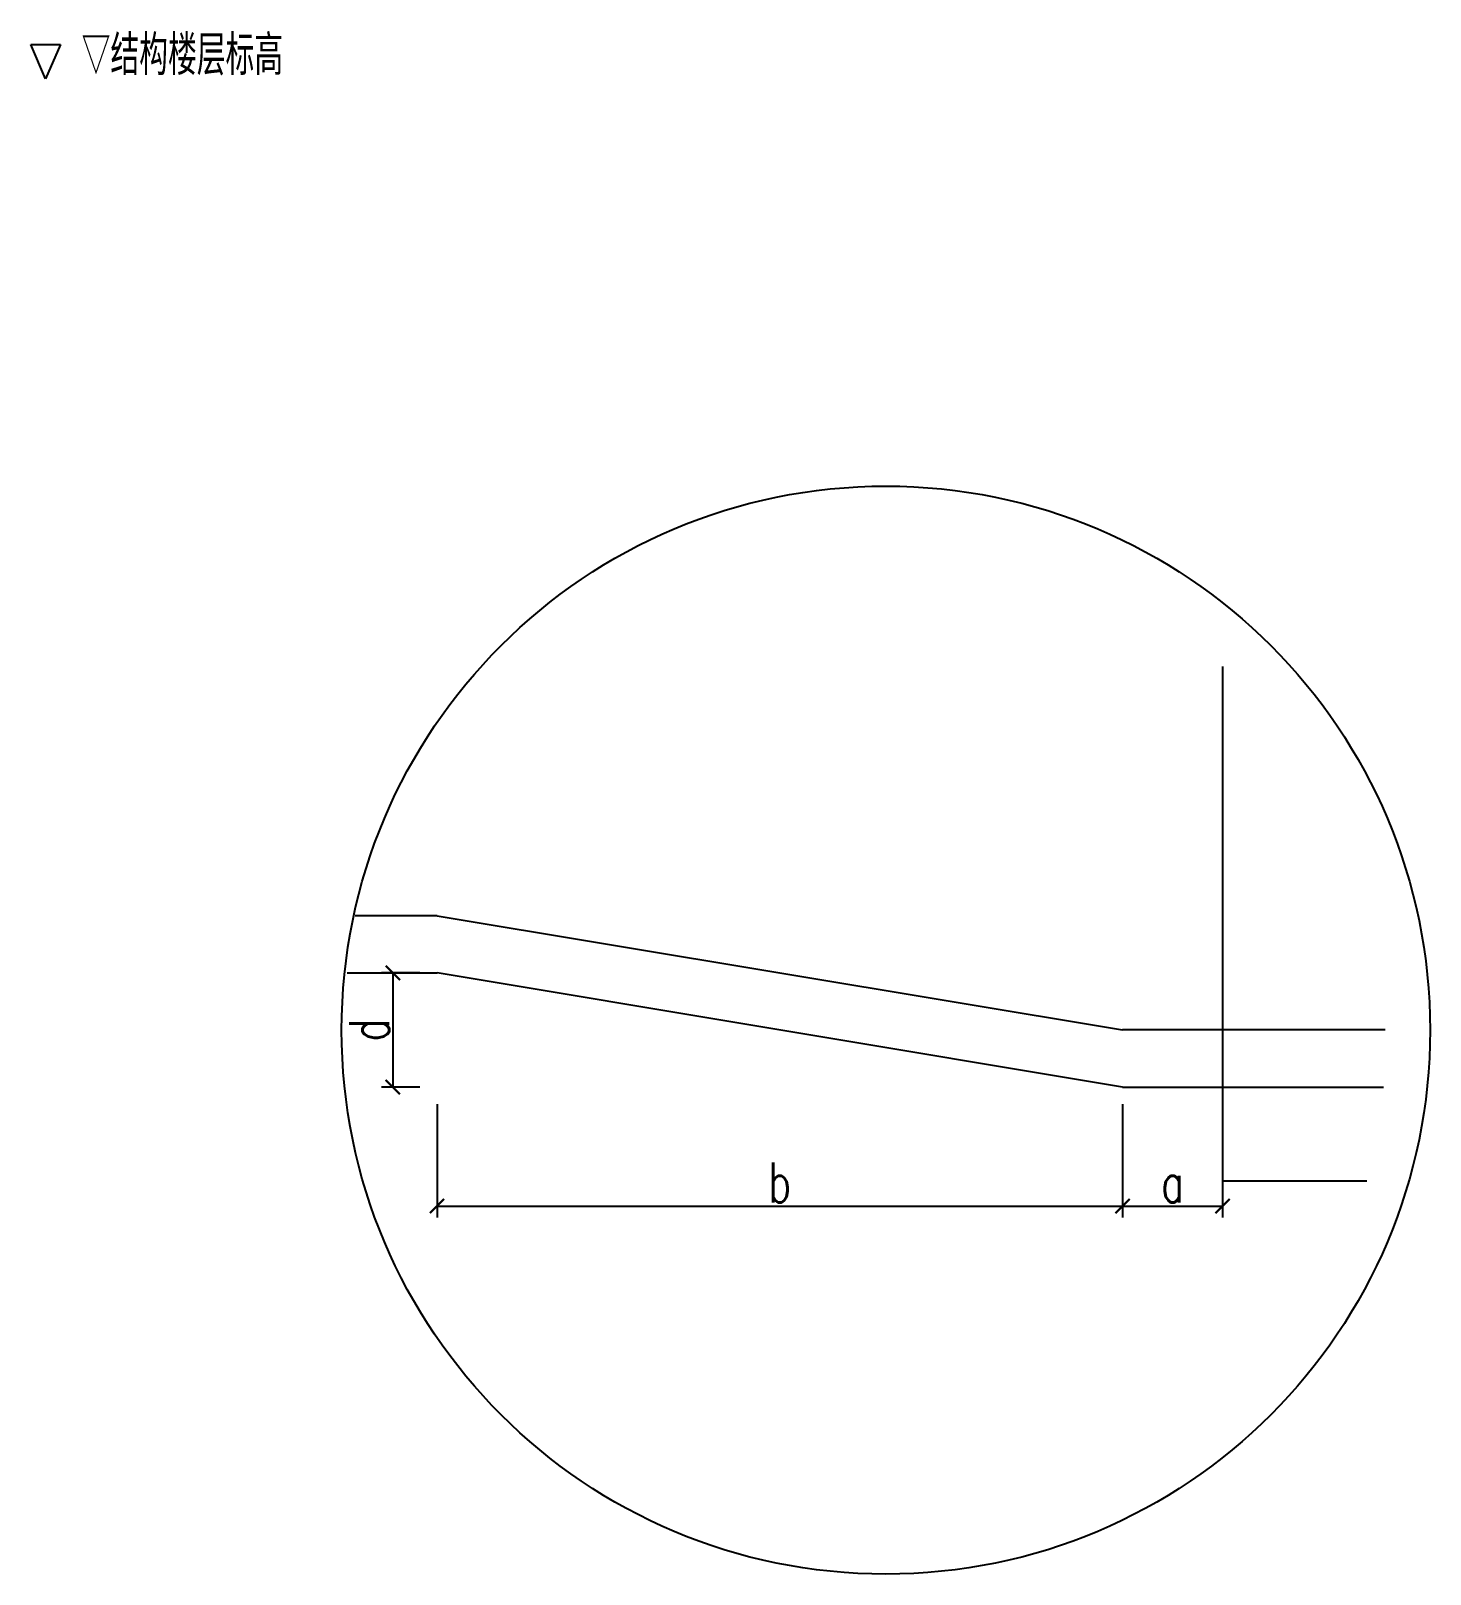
# Model space of a CAD drawing. Header units: inches. Extents: x 280713 to 330889, y 163288 to 177285.
# Drawn here: x 280713 to 283163, y 167933 to 170636 of the extents above; entities that cross this region are included whole.
import ezdxf

# ---------------------------------------------------------------- set-up
doc = ezdxf.new("R2010")
doc.units = ezdxf.units.IN
for name, color, linetype in [('PC梁钢筋', 6, 'Continuous'), ('尺寸', 7, 'Continuous'), ('文字', 7, 'Continuous'), ('预制构件', 30, 'Continuous')]:
    doc.layers.add(name, color=color, linetype=linetype)
doc.styles.add('中文标注', font='standard.shx', dxfattribs={"bigfont": 'gbcbig.shx'})
doc.styles.add('尺寸123', font='simplex1.shx', dxfattribs={"width": 0.7, "height": 70, "bigfont": 'gbcbig.shx'})
doc.dimstyles.new('123', dxfattribs={"dimscale": 10, "dimtxt": 3.5, "dimasz": 2.5, "dimexe": 2, "dimexo": 3, "dimtad": 1, "dimdec": 1, "dimlfac": 0.2, "dimdsep": 46, "dimtxsty": '尺寸123', "dimblk": 'ARCHTICK', "dimcen": 1.75, "dimaunit": 1, "dimadec": 0, "dimazin": 0, "dimtfac": 1, "dimtdec": 1, "dimtix": 1, "dimtmove": 2, "dimatfit": 3, "dimfxl": 1, "dimarcsym": 0})

# ---------------------------------------------------------------- blocks, each defined once
blk = doc.blocks.new('sanjiaoxing')
for p, q in [((241601.3, 38058.2), (241661.5, 38083.6)), ((241661.5, 38083.6), (241661.5, 38031.9)), ((241661.5, 38031.9), (241601.3, 38058.2))]:
    blk.add_line(p, q)
blk = doc.blocks.new('_ArchTick')
at = {"color": 0, "linetype": 'ByBlock', "const_width": 0.15}
blk.add_lwpolyline([(-0.5, -0.5), (0.5, 0.5)], dxfattribs=at)
blk = doc.blocks.new('*D759')
at = {"color": 0, "lineweight": -2, "transparency": 16777216}
for p, q in [((281424.3, 168755.7), (281424.3, 168557.3)), ((282624.3, 168755.7), (282624.3, 168557.3)), ((281424.3, 168577.3), (282624.3, 168577.3))]:
    blk.add_line(p, q, dxfattribs=at)
at = {"layer": 'Defpoints', "color": 0, "transparency": 16777216}
for p in [(281424.3, 168785.7), (282624.3, 168785.7), (282624.3, 168577.3)]:
    blk.add_point(p, dxfattribs=at)
at = {"color": 0, "lineweight": -2, "transparency": 16777216, "xscale": 25, "yscale": 25, "zscale": 25, "rotation": 180}
blk.add_blockref('_ArchTick', (281424.3, 168577.3), dxfattribs=at)
at = {"color": 0, "lineweight": -2, "transparency": 16777216, "xscale": 25, "yscale": 25, "zscale": 25}
blk.add_blockref('_ArchTick', (282624.3, 168577.3), dxfattribs=at)
at = {"color": 0, "transparency": 16777216, "insert": (282024.3, 168618.6), "char_height": 70, "attachment_point": 5, "style": '尺寸123'}
blk.add_mtext('b', dxfattribs=at)
blk = doc.blocks.new('*D760')
at = {"color": 0, "lineweight": -2, "transparency": 16777216}
for p, q in [((282624.3, 168755.7), (282624.3, 168557.3)), ((282799.3, 168755.7), (282799.3, 168557.3)), ((282624.3, 168577.3), (282799.3, 168577.3))]:
    blk.add_line(p, q, dxfattribs=at)
at = {"layer": 'Defpoints', "color": 0, "transparency": 16777216}
for p in [(282624.3, 168785.7), (282799.3, 168785.7), (282799.3, 168577.3)]:
    blk.add_point(p, dxfattribs=at)
at = {"color": 0, "lineweight": -2, "transparency": 16777216, "xscale": 25, "yscale": 25, "zscale": 25, "rotation": 180}
blk.add_blockref('_ArchTick', (282624.3, 168577.3), dxfattribs=at)
at = {"color": 0, "lineweight": -2, "transparency": 16777216, "xscale": 25, "yscale": 25, "zscale": 25}
blk.add_blockref('_ArchTick', (282799.3, 168577.3), dxfattribs=at)
at = {"color": 0, "transparency": 16777216, "insert": (282711.8, 168618.6), "char_height": 70, "attachment_point": 5, "style": '尺寸123'}
blk.add_mtext('a', dxfattribs=at)
blk = doc.blocks.new('*D773')
at = {"color": 0, "lineweight": -2, "transparency": 16777216}
for p, q in [((281394.3, 168985.7), (281326.9, 168985.7)), ((281346.9, 168985.7), (281346.9, 168785.7)), ((281394.3, 168785.7), (281326.9, 168785.7))]:
    blk.add_line(p, q, dxfattribs=at)
at = {"layer": 'Defpoints', "color": 0, "transparency": 16777216}
for p in [(281424.3, 168985.7), (281346.9, 168785.7), (281424.3, 168785.7)]:
    blk.add_point(p, dxfattribs=at)
at = {"color": 0, "lineweight": -2, "transparency": 16777216, "xscale": 25, "yscale": 25, "zscale": 25}
for p, rotation in [((281346.9, 168985.7), 90), ((281346.9, 168785.7), 270)]:
    blk.add_blockref('_ArchTick', p, dxfattribs=dict(at, rotation=rotation))
at = {"color": 0, "transparency": 16777216, "insert": (281305.6, 168885.7), "char_height": 70, "attachment_point": 5, "rotation": 90, "style": '尺寸123'}
blk.add_mtext('d', dxfattribs=at)

msp = doc.modelspace()

# ---------------------------------------------------------------- linework, layer by layer
at = {"layer": 'PC梁钢筋'}
for p, q in [((281424.26, 169085.7), (281281.12, 169085.7)), ((281424.26, 169085.7), (282624.26, 168885.7)), ((281267.23, 168985.7), (281424.26, 168985.7)), ((282624.26, 168785.7), (281424.26, 168985.7)), ((283084.05, 168885.7), (282624.26, 168885.7)), ((282624.26, 168785.7), (283081.3, 168785.7))]:
    msp.add_line(p, q, dxfattribs=at)
at = {"layer": '尺寸'}
msp.add_circle((282209.98, 168885.44), 952.72, dxfattribs=at)
at = {"layer": '预制构件'}
for p in [(282799.26, 169522.3), (283052.18, 168620.7)]:
    msp.add_line(p, (282799.26, 168620.7), dxfattribs=at)

# ---------------------------------------------------------------- block references
at = {"rotation": 90}
msp.add_blockref('sanjiaoxing', (318796.89, -71049.9), dxfattribs=at)

# ---------------------------------------------------------------- texts
at = {"layer": '文字', "style": '中文标注'}
msp.add_text('▽结构楼层标高', height=70, dxfattribs=at).set_placement((280802.11, 170557.99, 0))

# ---------------------------------------------------------------- dimensions: what is measured, and where the dimension line sits
dim = msp.add_linear_dim(base=(281346.86, 168785.7), p1=(281424.26, 168985.7), p2=(281424.26, 168785.7), angle=90, text='d', dimstyle='123')
dim.commit()
dim.dimension.update_dxf_attribs({"geometry": '*D773', "text_midpoint": (281305.61, 168885.7)})
for base, p1, p2, text, picture, middle in [((282624.26, 168577.34), (281424.26, 168785.7), (282624.26, 168785.7), 'b', '*D759', (282024.26, 168618.59)), ((282799.26, 168577.34), (282624.26, 168785.7), (282799.26, 168785.7), 'a', '*D760', (282711.76, 168618.59))]:
    dim = msp.add_linear_dim(base=base, p1=p1, p2=p2, text=text, dimstyle='123')
    dim.commit()
    dim.dimension.update_dxf_attribs({"geometry": picture, "text_midpoint": middle})

doc.saveas('drawing.dxf')
